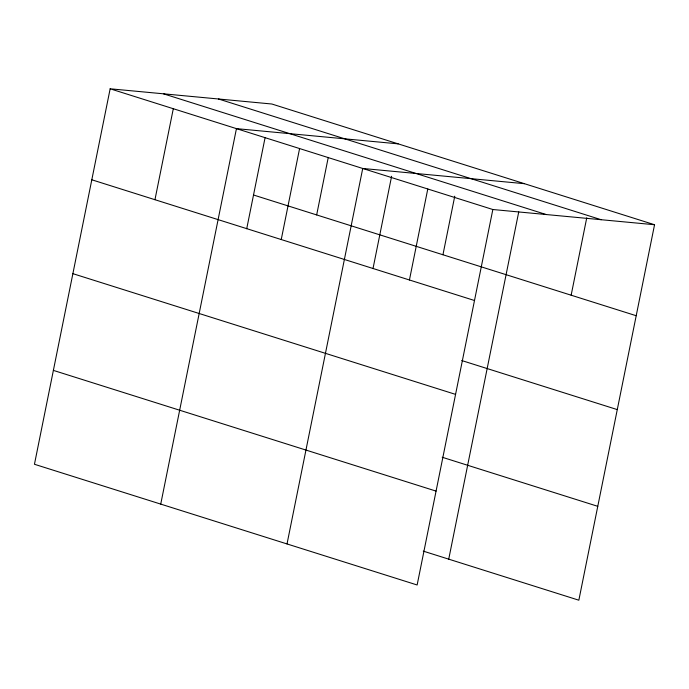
<?xml version="1.0" encoding="UTF-8"?>
<svg xmlns="http://www.w3.org/2000/svg" width="689" height="689" viewBox="0 0 689 689"><rect width="100%" height="100%" fill="white"/><g stroke="black" fill="none" stroke-linecap="round" stroke-linejoin="round"><path stroke-width="1.03" d="M110.154 88.795L34.45 464.265L417.138 584.987L492.842 209.516L110.154 88.795L271.862 104.013L654.55 224.735L578.846 600.205L423.27 551.122M154.956 199.707L173.301 108.716M160.735 504.098L236.448 128.636L398.147 143.855M246.714 228.757L265.119 137.481M281.241 239.539L299.586 148.557M316.664 214.925L328.257 157.402M287.02 543.94L362.733 168.469L524.441 183.687M372.999 268.598L391.61 176.272M409.438 279.984L427.783 188.993M442.949 254.758L454.757 196.193M448.728 559.158L518.739 211.928M571.147 295.202L586.752 217.81M492.842 209.516L654.55 224.735M218.499 98.992L601.187 219.713M163.517 93.825L546.205 214.537M253.518 195.004L636.205 315.726M91.809 179.786L474.497 300.507M461.699 360.528L617.275 409.602M72.879 273.662L455.567 394.384M442.2 457.246L597.768 506.32M53.38 370.389L436.059 491.102"/></g></svg>
